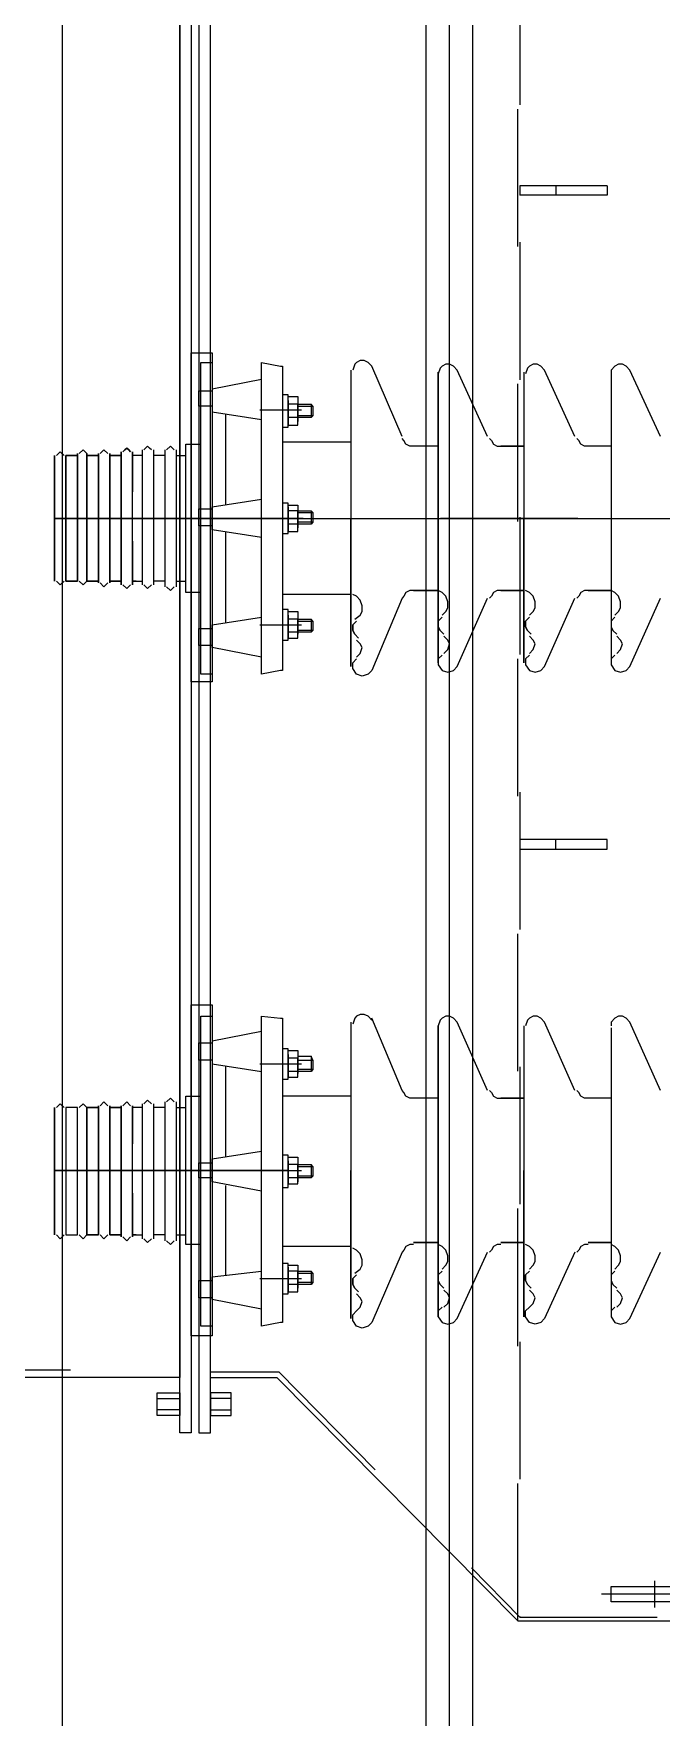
# Model space of a CAD drawing. Header units: metres. Extents: x 532250 to 532639, y 2673852 to 2674172.
# Drawn here: x 532451.636 to 532452.094, y 2674044.901 to 2674046.126 of the extents above; entities that cross this region are included whole.
import ezdxf

# ---------------------------------------------------------------- set-up
doc = ezdxf.new("R2010")
doc.units = ezdxf.units.M
doc.header["$MEASUREMENT"] = 0
for name, pattern in [('CENTER', [2, 1.25, -0.25, 0.25, -0.25]), ('CENTER2', [1.125, 0.75, -0.125, 0.125, -0.125]), ('PDF_IMPORT', [1, 0.8, -0.2])]:
    doc.linetypes.add(name, pattern=pattern)
doc.layers.add('IDT', color=7, linetype='Continuous')

# ---------------------------------------------------------------- blocks, each defined once
blk = doc.blocks.new('IDT')
at = {"layer": 'IDT', "color": 0, "lineweight": 25}
for p, q in [((15.2701, 9.6603), (15.2701, 14.3091)), ((14.9382, 12.7876), (14.5371, 12.7876)), ((15.1138, 12.6105), (14.9382, 12.7876)), ((14.8054, 12.7738), (14.8704, 12.7738)), ((14.8704, 12.7738), (14.8704, 12.7627)), ((14.8704, 12.7627), (14.8054, 12.7627)), ((15.1705, 12.6507), (15.1622, 12.6507)), ((15.1622, 12.6507), (15.1622, 11.3201)), ((15.1705, 11.3201), (15.1705, 12.6507)), ((15.1761, 12.6507), (15.1844, 12.6507)), ((15.1761, 11.3201), (15.1761, 12.6507)), ((15.1844, 12.6507), (15.1844, 11.3201)), ((15.1622, 12.6382), (15.147, 12.6382)), ((15.147, 12.6382), (15.147, 12.6216)), ((15.1622, 12.6216), (15.1622, 12.6382)), ((15.1844, 12.6382), (15.201, 12.6382)), ((15.1844, 12.6216), (15.1844, 12.6382)), ((15.201, 12.6382), (15.201, 12.6216)), ((15.147, 12.6216), (15.1622, 12.6216)), ((15.201, 12.6216), (15.1844, 12.6216)), ((15.1622, 12.6105), (15.1138, 12.6105)), ((15.1844, 12.6105), (15.3642, 12.6105)), ((15.1844, 11.3602), (15.1844, 12.6105)), ((14.8593, 12.5704), (14.8566, 12.5677)), ((14.8635, 12.5718), (14.8593, 12.5704)), ((14.8676, 12.5704), (14.8635, 12.5718)), ((14.8704, 12.5663), (14.8676, 12.5704)), ((14.9188, 12.5677), (14.9216, 12.5704)), ((14.9216, 12.5704), (14.9257, 12.5718)), ((14.9257, 12.5718), (14.9299, 12.5704)), ((14.9299, 12.5704), (14.9326, 12.5663)), ((14.9852, 12.5704), (14.9824, 12.5677)), ((14.9893, 12.5718), (14.9852, 12.5704)), ((14.9935, 12.5704), (14.9893, 12.5718)), ((14.9963, 12.5663), (14.9935, 12.5704)), ((15.0225, 12.5193), (15.0447, 12.5704)), ((15.0447, 12.5704), (15.0474, 12.5732)), ((15.0474, 12.5732), (15.0516, 12.5746)), ((15.0516, 12.5746), (15.0557, 12.5732)), ((15.0557, 12.5732), (15.0585, 12.5691)), ((15.1609, 12.3394), (15.1609, 12.5801)), ((15.1609, 12.5801), (15.1761, 12.5801)), ((15.1609, 12.3477), (15.1609, 12.5732)), ((15.1609, 12.5732), (15.1692, 12.5732)), ((15.1692, 12.5732), (15.1692, 12.3477)), ((15.1761, 12.5801), (15.1761, 12.3394)), ((14.8566, 12.5677), (14.8344, 12.5193)), ((14.8662, 12.5594), (14.8635, 12.5566)), ((14.8662, 12.558), (14.8662, 12.558)), ((14.8676, 12.5594), (14.8704, 12.5621)), ((14.8704, 12.5621), (14.8704, 12.5663)), ((14.8704, 12.4598), (14.8704, 12.5649)), ((14.8967, 12.5193), (14.9188, 12.5677)), ((14.9299, 12.5594), (14.9271, 12.5566)), ((14.9326, 12.5621), (14.9299, 12.5594)), ((14.9326, 12.5663), (14.9326, 12.5621)), ((14.934, 12.4598), (14.934, 12.5663)), ((14.934, 12.5663), (14.934, 12.4598)), ((14.9824, 12.5677), (14.9603, 12.5193)), ((14.9921, 12.5594), (14.9893, 12.5566)), ((14.9935, 12.5594), (14.9963, 12.5621)), ((14.9963, 12.4598), (14.9963, 12.5663)), ((14.9963, 12.5663), (14.9963, 12.4598)), ((14.9963, 12.5621), (14.9963, 12.5663)), ((15.053, 12.5594), (15.0516, 12.5552)), ((15.0557, 12.5621), (15.053, 12.5594)), ((15.0585, 12.5649), (15.0557, 12.5621)), ((15.0585, 12.5691), (15.0585, 12.5649)), ((15.0599, 12.4598), (15.0599, 12.5677)), ((15.0599, 12.5677), (15.0599, 12.4598)), ((14.8635, 12.5566), (14.8621, 12.5525)), ((14.8621, 12.5525), (14.8635, 12.5497)), ((14.8635, 12.5497), (14.8662, 12.5469)), ((14.869, 12.5428), (14.8662, 12.5455)), ((14.9271, 12.5566), (14.9257, 12.5525)), ((14.9257, 12.5525), (14.9271, 12.5497)), ((14.9271, 12.5497), (14.9299, 12.5469)), ((14.9285, 12.5455), (14.9313, 12.5428)), ((14.9313, 12.5428), (14.9285, 12.5455)), ((14.9893, 12.5566), (14.988, 12.5525)), ((14.988, 12.5525), (14.9893, 12.5497)), ((14.9893, 12.5497), (14.9921, 12.5469)), ((14.9921, 12.5455), (14.9949, 12.5428)), ((14.9949, 12.5428), (14.9921, 12.5455)), ((15.0516, 12.5552), (15.053, 12.5525)), ((15.053, 12.5525), (15.0557, 12.5497)), ((15.0544, 12.5483), (15.0571, 12.5455)), ((15.0571, 12.5455), (15.0544, 12.5483)), ((15.0571, 12.5455), (15.0585, 12.5428)), ((15.0585, 12.5428), (15.0571, 12.5455)), ((14.8676, 12.5331), (14.8704, 12.5359)), ((14.8704, 12.54), (14.869, 12.5428)), ((14.8704, 12.5359), (14.8704, 12.54)), ((14.9326, 12.5359), (14.9299, 12.5331)), ((14.9299, 12.5331), (14.9326, 12.5359)), ((14.9313, 12.5428), (14.9326, 12.54)), ((14.9326, 12.54), (14.9313, 12.5428)), ((14.9326, 12.54), (14.9326, 12.5359)), ((14.9326, 12.5359), (14.9326, 12.54)), ((14.9963, 12.5359), (14.9935, 12.5331)), ((14.9935, 12.5331), (14.9963, 12.5359)), ((14.9949, 12.5428), (14.9963, 12.54)), ((14.9963, 12.54), (14.9949, 12.5428)), ((14.9963, 12.54), (14.9963, 12.5359)), ((14.9963, 12.5359), (14.9963, 12.54)), ((15.0571, 12.5345), (15.053, 12.5317)), ((15.0585, 12.5386), (15.0557, 12.5359)), ((15.0557, 12.5359), (15.0585, 12.5386)), ((15.0585, 12.5428), (15.0585, 12.5386)), ((15.0585, 12.5386), (15.0585, 12.5428)), ((15.1512, 12.4708), (15.1512, 12.5359)), ((14.8649, 12.5289), (14.8635, 12.5262)), ((14.8635, 12.5262), (14.8635, 12.522)), ((14.8635, 12.522), (14.8649, 12.5179)), ((14.8676, 12.5317), (14.8649, 12.5289)), ((14.9271, 12.5289), (14.9257, 12.5262)), ((14.9257, 12.5262), (14.9257, 12.522)), ((14.9257, 12.522), (14.9271, 12.5179)), ((14.9299, 12.5317), (14.9271, 12.5289)), ((14.9907, 12.5289), (14.9893, 12.5262)), ((14.9893, 12.5262), (14.9893, 12.522)), ((14.9893, 12.522), (14.9907, 12.5179)), ((14.9935, 12.5317), (14.9907, 12.5289)), ((15.053, 12.5317), (15.0516, 12.5289)), ((15.0516, 12.5289), (15.0516, 12.5248)), ((15.0516, 12.5248), (15.053, 12.5206)), ((15.053, 12.5206), (15.0557, 12.5179)), ((14.8649, 12.5179), (14.8676, 12.5151)), ((14.8676, 12.5151), (14.8704, 12.5137)), ((14.887, 12.5123), (14.8704, 12.5123)), ((14.8704, 12.5123), (14.887, 12.5123)), ((14.887, 12.5137), (14.8898, 12.5137)), ((14.8898, 12.5137), (14.8925, 12.5151)), ((14.8925, 12.5151), (14.8939, 12.5179)), ((14.8939, 12.5179), (14.8953, 12.5193)), ((14.9271, 12.5179), (14.9299, 12.5151)), ((14.9299, 12.5151), (14.9326, 12.5137)), ((14.9506, 12.5123), (14.934, 12.5123)), ((14.934, 12.5123), (14.9506, 12.5123)), ((14.9506, 12.5137), (14.9534, 12.5137)), ((14.9534, 12.5137), (14.9561, 12.5151)), ((14.9561, 12.5151), (14.9575, 12.5179)), ((14.9575, 12.5179), (14.9589, 12.5193)), ((14.9907, 12.5179), (14.9935, 12.5151)), ((14.9935, 12.5151), (14.9963, 12.5137)), ((15.0142, 12.5123), (14.9963, 12.5123)), ((14.9963, 12.5123), (15.0142, 12.5123)), ((15.0142, 12.5137), (15.017, 12.5137)), ((15.017, 12.5137), (15.0198, 12.5151)), ((15.0198, 12.5151), (15.0212, 12.5179)), ((15.0212, 12.5179), (15.0225, 12.5193)), ((15.0557, 12.5179), (15.0585, 12.5165)), ((15.0599, 12.5151), (15.1097, 12.5151)), ((15.1692, 12.5137), (15.1802, 12.5137)), ((15.1802, 12.5137), (15.1802, 12.4058)), ((15.1871, 12.4598), (15.1871, 12.511)), ((15.1913, 12.5137), (15.1885, 12.511)), ((15.1941, 12.511), (15.1913, 12.5137)), ((15.1954, 12.4598), (15.1954, 12.511)), ((15.2037, 12.4598), (15.2037, 12.5096)), ((15.2079, 12.5123), (15.2051, 12.5096)), ((15.2106, 12.5096), (15.2079, 12.5123)), ((15.212, 12.4598), (15.212, 12.5096)), ((15.2189, 12.4764), (15.2189, 12.5082)), ((15.2189, 12.5082), (15.2189, 12.4598)), ((15.2203, 12.5082), (15.2231, 12.511)), ((15.2231, 12.511), (15.2203, 12.5082)), ((15.2231, 12.511), (15.2259, 12.5082)), ((15.2259, 12.5082), (15.2231, 12.511)), ((15.2272, 12.4598), (15.2272, 12.5082)), ((15.2272, 12.5082), (15.2272, 12.4598)), ((15.2369, 12.5068), (15.2397, 12.5096)), ((15.2397, 12.5096), (15.2369, 12.5068)), ((15.2397, 12.5096), (15.2425, 12.5068)), ((15.2425, 12.5068), (15.2397, 12.5096)), ((15.2521, 12.5068), (15.2549, 12.5096)), ((15.2549, 12.5096), (15.2521, 12.5068)), ((15.2549, 12.5096), (15.2577, 12.5068)), ((15.2577, 12.5068), (15.2549, 12.5096)), ((15.2687, 12.5068), (15.2715, 12.5096)), ((15.2715, 12.5096), (15.2687, 12.5068)), ((15.2715, 12.5096), (15.2743, 12.5068)), ((15.2743, 12.5068), (15.2715, 12.5096)), ((15.1871, 12.5068), (15.1802, 12.5068)), ((15.1954, 12.5068), (15.2037, 12.5068)), ((15.2189, 12.5068), (15.212, 12.5068)), ((15.2162, 12.5068), (15.2189, 12.5068)), ((15.2355, 12.5068), (15.2272, 12.5068)), ((15.2272, 12.5068), (15.2355, 12.5068)), ((15.2355, 12.4598), (15.2355, 12.5068)), ((15.2355, 12.5068), (15.2355, 12.4598)), ((15.2355, 12.4598), (15.2355, 12.5068)), ((15.2521, 12.5068), (15.2438, 12.5068)), ((15.2438, 12.5068), (15.2438, 12.4598)), ((15.2438, 12.4598), (15.2438, 12.5068)), ((15.2438, 12.5068), (15.2521, 12.5068)), ((15.2521, 12.4598), (15.2521, 12.5068)), ((15.2521, 12.5068), (15.2521, 12.4598)), ((15.2674, 12.5068), (15.2591, 12.5068)), ((15.2591, 12.5068), (15.2591, 12.4598)), ((15.2674, 12.5068), (15.2591, 12.5068)), ((15.2591, 12.5068), (15.2591, 12.4598)), ((15.2674, 12.4598), (15.2674, 12.5068)), ((15.2674, 12.4598), (15.2674, 12.5068)), ((15.2757, 12.4598), (15.2757, 12.5068)), ((15.2757, 12.5068), (15.2757, 12.4141)), ((15.2757, 12.4141), (15.2757, 12.5068)), ((15.2757, 12.5068), (15.2757, 12.4598)), ((14.8704, 12.356), (14.8704, 12.4598)), ((14.934, 12.3547), (14.934, 12.4598)), ((14.9963, 12.4598), (14.9963, 12.3547)), ((14.9963, 12.3547), (14.9963, 12.4598)), ((15.0599, 12.3519), (15.0599, 12.4598)), ((15.2757, 12.4598), (15.1802, 12.4598)), ((15.1802, 12.4598), (15.2757, 12.4598)), ((15.1871, 12.41), (15.1871, 12.4598)), ((15.1954, 12.41), (15.1954, 12.4598)), ((15.2037, 12.4114), (15.2037, 12.4598)), ((15.212, 12.4114), (15.212, 12.4598)), ((15.2189, 12.4598), (15.2189, 12.4128)), ((15.2272, 12.4598), (15.2272, 12.4128)), ((15.2272, 12.4128), (15.2272, 12.4598)), ((15.2355, 12.4128), (15.2355, 12.4598)), ((15.2355, 12.4598), (15.2355, 12.4128)), ((15.2355, 12.4128), (15.2355, 12.4598)), ((15.2438, 12.4598), (15.2438, 12.4128)), ((15.2438, 12.4128), (15.2438, 12.4598)), ((15.2521, 12.4598), (15.2521, 12.4141)), ((15.2521, 12.4141), (15.2521, 12.4598)), ((15.2591, 12.4598), (15.2591, 12.4141)), ((15.2591, 12.4598), (15.2591, 12.4141)), ((15.2674, 12.4141), (15.2674, 12.4598)), ((15.2674, 12.4141), (15.2674, 12.4598)), ((15.1512, 12.3837), (15.1512, 12.4501)), ((15.2189, 12.4128), (15.2189, 12.4404)), ((15.1871, 12.4141), (15.1802, 12.4141)), ((15.1954, 12.4141), (15.2037, 12.4141)), ((15.2051, 12.4114), (15.2079, 12.4086)), ((15.2079, 12.4086), (15.2106, 12.4114)), ((15.212, 12.4141), (15.2189, 12.4141)), ((15.2231, 12.41), (15.2203, 12.4128)), ((15.2203, 12.4128), (15.2231, 12.41)), ((15.2259, 12.4128), (15.2231, 12.41)), ((15.2231, 12.41), (15.2259, 12.4128)), ((15.2355, 12.4141), (15.2272, 12.4141)), ((15.2272, 12.4141), (15.2355, 12.4141)), ((15.2397, 12.41), (15.2369, 12.4128)), ((15.2369, 12.4128), (15.2397, 12.41)), ((15.2425, 12.4128), (15.2397, 12.41)), ((15.2397, 12.41), (15.2425, 12.4128)), ((15.2521, 12.4141), (15.2438, 12.4141)), ((15.2438, 12.4141), (15.2521, 12.4141)), ((15.2549, 12.4114), (15.2521, 12.4141)), ((15.2521, 12.4141), (15.2549, 12.4114)), ((15.2577, 12.4141), (15.2549, 12.4114)), ((15.2549, 12.4114), (15.2577, 12.4141)), ((15.2591, 12.4141), (15.2674, 12.4141)), ((15.2591, 12.4141), (15.2674, 12.4141)), ((15.2715, 12.4114), (15.2687, 12.4141)), ((15.2687, 12.4141), (15.2715, 12.4114)), ((15.2743, 12.4141), (15.2715, 12.4114)), ((15.2715, 12.4114), (15.2743, 12.4141)), ((14.8344, 12.4017), (14.8566, 12.3519)), ((14.8704, 12.4072), (14.887, 12.4072)), ((14.887, 12.4072), (14.8898, 12.4072)), ((14.8898, 12.4072), (14.8925, 12.4058)), ((14.8925, 12.4058), (14.8939, 12.4031)), ((14.8939, 12.4031), (14.8953, 12.4017)), ((14.8967, 12.4017), (14.9188, 12.3519)), ((14.9506, 12.4072), (14.934, 12.4072)), ((14.934, 12.4072), (14.9506, 12.4072)), ((14.9534, 12.4072), (14.9506, 12.4072)), ((14.9561, 12.4058), (14.9534, 12.4072)), ((14.9575, 12.4031), (14.9561, 12.4058)), ((14.9589, 12.4017), (14.9575, 12.4031)), ((14.9603, 12.4017), (14.9824, 12.3519)), ((14.9963, 12.4072), (15.0142, 12.4072)), ((15.0142, 12.4072), (15.017, 12.4072)), ((15.017, 12.4072), (15.0198, 12.4058)), ((15.0198, 12.4058), (15.0212, 12.4031)), ((15.0212, 12.4031), (15.0225, 12.4017)), ((15.0225, 12.4017), (15.0447, 12.3491)), ((15.0599, 12.4058), (15.1097, 12.4058)), ((15.1802, 12.4058), (15.1692, 12.4058)), ((15.1885, 12.41), (15.1913, 12.4072)), ((15.1913, 12.4072), (15.1941, 12.41)), ((14.8566, 12.3519), (14.8593, 12.3491)), ((14.8593, 12.3491), (14.8621, 12.3477)), ((14.8649, 12.3477), (14.8676, 12.3491)), ((14.8676, 12.3491), (14.8704, 12.3519)), ((14.8704, 12.3519), (14.8704, 12.3547)), ((14.9188, 12.3519), (14.9216, 12.3491)), ((14.9216, 12.3491), (14.9243, 12.3477)), ((14.9271, 12.3477), (14.9299, 12.3491)), ((14.9299, 12.3491), (14.9313, 12.3505)), ((14.9313, 12.3505), (14.9326, 12.3547)), ((14.9824, 12.3519), (14.9852, 12.3491)), ((14.9852, 12.3491), (14.988, 12.3477)), ((14.9907, 12.3477), (14.9935, 12.3491)), ((14.9935, 12.3491), (14.9949, 12.3505)), ((14.9949, 12.3505), (14.9963, 12.3547)), ((15.0447, 12.3505), (15.0474, 12.3477)), ((15.0557, 12.3477), (15.0571, 12.3491)), ((15.0571, 12.3491), (15.0585, 12.3533)), ((14.8621, 12.3477), (14.8649, 12.3477)), ((14.9243, 12.3477), (14.9271, 12.3477)), ((14.988, 12.3477), (14.9907, 12.3477)), ((15.0474, 12.3477), (15.0502, 12.3464)), ((15.0502, 12.3464), (15.053, 12.3464)), ((15.053, 12.3464), (15.0557, 12.3477)), ((15.1692, 12.3477), (15.1609, 12.3477)), ((15.1761, 12.3394), (15.1609, 12.3394)), ((15.1609, 11.865), (15.1609, 12.1043)), ((15.1609, 12.1043), (15.1761, 12.1043)), ((15.1761, 12.1043), (15.1761, 11.865)), ((14.8566, 12.0932), (14.8344, 12.0435)), ((14.8593, 12.096), (14.8566, 12.0932)), ((14.8635, 12.0974), (14.8593, 12.096)), ((14.8676, 12.096), (14.8635, 12.0974)), ((14.8704, 12.0919), (14.8676, 12.096)), ((14.8704, 12.0877), (14.8704, 12.0919)), ((14.9188, 12.0932), (14.8967, 12.0435)), ((14.9216, 12.096), (14.9188, 12.0932)), ((14.9257, 12.0974), (14.9216, 12.096)), ((14.9299, 12.096), (14.9257, 12.0974)), ((14.9326, 12.0919), (14.9299, 12.096)), ((14.9326, 12.0877), (14.9326, 12.0919)), ((14.9824, 12.0932), (14.9603, 12.0435)), ((14.9852, 12.096), (14.9824, 12.0932)), ((14.9893, 12.0974), (14.9852, 12.096)), ((14.9935, 12.096), (14.9893, 12.0974)), ((14.9963, 12.0919), (14.9935, 12.096)), ((14.9963, 12.0877), (14.9963, 12.0919)), ((15.0225, 12.0435), (15.0447, 12.096)), ((15.0447, 12.096), (15.0474, 12.0988)), ((15.0474, 12.0988), (15.0516, 12.1002)), ((15.0516, 12.1002), (15.0557, 12.0988)), ((15.0557, 12.0988), (15.0585, 12.0946)), ((15.0585, 12.0946), (15.0585, 12.0905)), ((15.0599, 11.9854), (15.0599, 12.0932)), ((15.0599, 12.0932), (15.0599, 11.9854)), ((15.1609, 11.8719), (15.1609, 12.0988)), ((15.1609, 12.0988), (15.1692, 12.0988)), ((15.1692, 12.0988), (15.1692, 11.8719)), ((14.8635, 12.0808), (14.8621, 12.0766)), ((14.8662, 12.0836), (14.8635, 12.0808)), ((14.8662, 12.0836), (14.8662, 12.0836)), ((14.8676, 12.0849), (14.8704, 12.0877)), ((14.8704, 11.9854), (14.8704, 12.0905)), ((14.9271, 12.0808), (14.9257, 12.0766)), ((14.9299, 12.0836), (14.9271, 12.0808)), ((14.9299, 12.0849), (14.9326, 12.0877)), ((14.934, 11.9854), (14.934, 12.0905)), ((14.934, 12.0905), (14.934, 11.9854)), ((14.9893, 12.0808), (14.988, 12.0766)), ((14.9921, 12.0836), (14.9893, 12.0808)), ((14.9935, 12.0849), (14.9963, 12.0877)), ((14.9963, 11.9854), (14.9963, 12.0905)), ((14.9963, 12.0905), (14.9963, 11.9854)), ((15.053, 12.0836), (15.0516, 12.0794)), ((15.0516, 12.0794), (15.053, 12.0766)), ((15.0557, 12.0863), (15.053, 12.0836)), ((15.0585, 12.0905), (15.0557, 12.0877)), ((14.8621, 12.0766), (14.8635, 12.0739)), ((14.8635, 12.0739), (14.8662, 12.0711)), ((14.869, 12.067), (14.8662, 12.0697)), ((14.9257, 12.0766), (14.9271, 12.0739)), ((14.9271, 12.0739), (14.9299, 12.0711)), ((14.9285, 12.0697), (14.9313, 12.067)), ((14.9313, 12.067), (14.9285, 12.0697)), ((14.988, 12.0766), (14.9893, 12.0739)), ((14.9893, 12.0739), (14.9921, 12.0711)), ((14.9921, 12.0697), (14.9949, 12.067)), ((14.9949, 12.067), (14.9921, 12.0697)), ((15.053, 12.0766), (15.0557, 12.0739)), ((15.0544, 12.0725), (15.0571, 12.0697)), ((15.0571, 12.0697), (15.0544, 12.0725)), ((15.0571, 12.0697), (15.0585, 12.067)), ((15.0585, 12.067), (15.0571, 12.0697)), ((14.8676, 12.0559), (14.8649, 12.0531)), ((14.8676, 12.0573), (14.8704, 12.0601)), ((14.8704, 12.0642), (14.869, 12.067)), ((14.8704, 12.0601), (14.8704, 12.0642)), ((14.9299, 12.0559), (14.9271, 12.0531)), ((14.9326, 12.0601), (14.9299, 12.0573)), ((14.9299, 12.0573), (14.9326, 12.0601)), ((14.9313, 12.067), (14.9326, 12.0642)), ((14.9326, 12.0642), (14.9313, 12.067)), ((14.9326, 12.0642), (14.9326, 12.0601)), ((14.9326, 12.0601), (14.9326, 12.0642)), ((14.9935, 12.0559), (14.9907, 12.0531)), ((14.9963, 12.0601), (14.9935, 12.0573)), ((14.9935, 12.0573), (14.9963, 12.0601)), ((14.9949, 12.067), (14.9963, 12.0642)), ((14.9963, 12.0642), (14.9949, 12.067)), ((14.9963, 12.0642), (14.9963, 12.0601)), ((14.9963, 12.0601), (14.9963, 12.0642)), ((15.053, 12.0559), (15.0516, 12.0531)), ((15.0571, 12.0587), (15.053, 12.0559)), ((15.0585, 12.0628), (15.0557, 12.0601)), ((15.0557, 12.0601), (15.0585, 12.0628)), ((15.0585, 12.067), (15.0585, 12.0628)), ((15.0585, 12.0628), (15.0585, 12.067)), ((15.1512, 11.995), (15.1512, 12.0614)), ((14.8649, 12.0531), (14.8635, 12.0504)), ((14.8635, 12.0504), (14.8635, 12.0462)), ((14.8635, 12.0462), (14.8649, 12.0421)), ((14.8939, 12.0421), (14.8953, 12.0435)), ((14.9271, 12.0531), (14.9257, 12.0504)), ((14.9257, 12.0504), (14.9257, 12.0462)), ((14.9257, 12.0462), (14.9271, 12.0421)), ((14.9575, 12.0421), (14.9589, 12.0435)), ((14.9907, 12.0531), (14.9893, 12.0504)), ((14.9893, 12.0504), (14.9893, 12.0462)), ((14.9893, 12.0462), (14.9907, 12.0421)), ((15.0212, 12.0421), (15.0225, 12.0435)), ((15.0516, 12.0531), (15.0516, 12.049)), ((15.0516, 12.049), (15.053, 12.0448)), ((15.053, 12.0448), (15.0557, 12.0421)), ((14.8649, 12.0421), (14.8676, 12.0393)), ((14.8676, 12.0393), (14.8704, 12.0379)), ((14.8704, 12.0379), (14.887, 12.0379)), ((14.887, 12.0379), (14.8704, 12.0379)), ((14.887, 12.0379), (14.8898, 12.0379)), ((14.8898, 12.0379), (14.8925, 12.0393)), ((14.8925, 12.0393), (14.8939, 12.0421)), ((14.9271, 12.0421), (14.9299, 12.0393)), ((14.9299, 12.0393), (14.9326, 12.0379)), ((14.9506, 12.0379), (14.934, 12.0379)), ((14.934, 12.0379), (14.9506, 12.0379)), ((14.9506, 12.0379), (14.9534, 12.0379)), ((14.9534, 12.0379), (14.9561, 12.0393)), ((14.9561, 12.0393), (14.9575, 12.0421)), ((14.9907, 12.0421), (14.9935, 12.0393)), ((14.9935, 12.0393), (14.9963, 12.0379)), ((14.9963, 12.0379), (15.0142, 12.0379)), ((15.0142, 12.0379), (14.9963, 12.0379)), ((15.0142, 12.0379), (15.017, 12.0379)), ((15.017, 12.0379), (15.0198, 12.0393)), ((15.0198, 12.0393), (15.0212, 12.0421)), ((15.0557, 12.0421), (15.0585, 12.0407)), ((15.0599, 12.0407), (15.1097, 12.0407)), ((15.1692, 12.0393), (15.1802, 12.0393)), ((15.1802, 12.0393), (15.1802, 11.9314)), ((15.1871, 12.031), (15.1802, 12.031)), ((15.1871, 11.9854), (15.1871, 12.0352)), ((15.1913, 12.0379), (15.1885, 12.0352)), ((15.1941, 12.0352), (15.1913, 12.0379)), ((15.1954, 11.9854), (15.1954, 12.0352)), ((15.1954, 12.031), (15.2037, 12.031)), ((15.2037, 11.9854), (15.2037, 12.0338)), ((15.2079, 12.0365), (15.2051, 12.0338)), ((15.2106, 12.0338), (15.2079, 12.0365)), ((15.212, 11.9854), (15.212, 12.0338)), ((15.2189, 12.031), (15.212, 12.031)), ((15.2162, 12.031), (15.2189, 12.031)), ((15.2189, 12.002), (15.2189, 12.0338)), ((15.2189, 12.0338), (15.2189, 11.9854)), ((15.2203, 12.0338), (15.2231, 12.0365)), ((15.2231, 12.0365), (15.2203, 12.0338)), ((15.2231, 12.0365), (15.2259, 12.0338)), ((15.2259, 12.0338), (15.2231, 12.0365)), ((15.2272, 11.9854), (15.2272, 12.0338)), ((15.2272, 12.0338), (15.2272, 11.9854)), ((15.2355, 12.031), (15.2272, 12.031)), ((15.2272, 12.031), (15.2355, 12.031)), ((15.2355, 11.9854), (15.2355, 12.0324)), ((15.2355, 12.0324), (15.2355, 11.9854)), ((15.2355, 11.9854), (15.2355, 12.0324)), ((15.2369, 12.0324), (15.2397, 12.0352)), ((15.2397, 12.0352), (15.2369, 12.0324)), ((15.2397, 12.0352), (15.2425, 12.0324)), ((15.2425, 12.0324), (15.2397, 12.0352)), ((15.2438, 11.9854), (15.2438, 12.0324)), ((15.2438, 12.0324), (15.2438, 11.9854)), ((15.2521, 12.031), (15.2438, 12.031)), ((15.2438, 12.031), (15.2521, 12.031)), ((15.2521, 12.031), (15.2549, 12.0338)), ((15.2549, 12.0338), (15.2521, 12.031)), ((15.2521, 11.9854), (15.2521, 12.031)), ((15.2521, 12.031), (15.2521, 11.9854)), ((15.2549, 12.0338), (15.2577, 12.031)), ((15.2577, 12.031), (15.2549, 12.0338)), ((15.2674, 12.031), (15.2591, 12.031)), ((15.2591, 12.031), (15.2591, 11.9854)), ((15.2591, 11.9854), (15.2591, 12.031)), ((15.2591, 12.031), (15.2674, 12.031)), ((15.2674, 11.9854), (15.2674, 12.031)), ((15.2674, 12.031), (15.2674, 11.9854)), ((15.2687, 12.031), (15.2715, 12.0338)), ((15.2715, 12.0338), (15.2687, 12.031)), ((15.2715, 12.0338), (15.2743, 12.031)), ((15.2743, 12.031), (15.2715, 12.0338)), ((15.2757, 11.9854), (15.2757, 12.031)), ((15.2757, 12.031), (15.2757, 11.9397)), ((15.2757, 11.9397), (15.2757, 12.031)), ((15.2757, 12.031), (15.2757, 11.9854)), ((14.8704, 11.8802), (14.8704, 11.9854)), ((14.934, 11.8789), (14.934, 11.9854)), ((14.9963, 11.9854), (14.9963, 11.8789)), ((14.9963, 11.8789), (14.9963, 11.9854)), ((15.0599, 11.8775), (15.0599, 11.9854)), ((15.2757, 11.9854), (15.1802, 11.9854)), ((15.1802, 11.9854), (15.2757, 11.9854)), ((15.1871, 11.9356), (15.1871, 11.9854)), ((15.1954, 11.9356), (15.1954, 11.9854)), ((15.2037, 11.9356), (15.2037, 11.9854)), ((15.212, 11.9356), (15.212, 11.9854)), ((15.2189, 11.9854), (15.2189, 11.937)), ((15.2272, 11.9854), (15.2272, 11.937)), ((15.2272, 11.937), (15.2272, 11.9854)), ((15.2355, 11.9854), (15.2355, 11.9383)), ((15.2355, 11.9383), (15.2355, 11.9854)), ((15.2355, 11.9383), (15.2355, 11.9854)), ((15.2438, 11.9854), (15.2438, 11.9383)), ((15.2438, 11.9383), (15.2438, 11.9854)), ((15.2521, 11.9383), (15.2521, 11.9854)), ((15.2521, 11.9854), (15.2521, 11.9383)), ((15.2591, 11.9854), (15.2591, 11.9383)), ((15.2591, 11.9383), (15.2591, 11.9854)), ((15.2674, 11.9854), (15.2674, 11.9397)), ((15.2674, 11.9397), (15.2674, 11.9854)), ((15.1512, 11.9093), (15.1512, 11.9757)), ((15.2189, 11.937), (15.2189, 11.966)), ((14.8704, 11.9328), (14.887, 11.9328)), ((14.887, 11.9328), (14.8898, 11.9328)), ((14.8898, 11.9328), (14.8925, 11.9314)), ((14.9506, 11.9328), (14.934, 11.9328)), ((14.934, 11.9328), (14.9506, 11.9328)), ((14.9534, 11.9328), (14.9506, 11.9328)), ((14.9561, 11.9314), (14.9534, 11.9328)), ((14.9963, 11.9328), (15.0142, 11.9328)), ((15.0142, 11.9328), (15.017, 11.9328)), ((15.017, 11.9328), (15.0198, 11.9314)), ((15.1871, 11.9397), (15.1802, 11.9397)), ((15.1885, 11.9356), (15.1899, 11.9342)), ((15.1899, 11.9342), (15.1913, 11.9328)), ((15.1913, 11.9328), (15.1941, 11.9356)), ((15.1954, 11.9397), (15.2037, 11.9397)), ((15.2051, 11.9356), (15.2065, 11.9342)), ((15.2065, 11.9342), (15.2079, 11.9328)), ((15.2079, 11.9328), (15.2106, 11.9356)), ((15.212, 11.9397), (15.2189, 11.9397)), ((15.2217, 11.9356), (15.2203, 11.937)), ((15.2203, 11.937), (15.2217, 11.9356)), ((15.2231, 11.9342), (15.2217, 11.9356)), ((15.2217, 11.9356), (15.2231, 11.9342)), ((15.2245, 11.9356), (15.2231, 11.9342)), ((15.2231, 11.9342), (15.2245, 11.9356)), ((15.2259, 11.937), (15.2245, 11.9356)), ((15.2245, 11.9356), (15.2259, 11.937)), ((15.2355, 11.9397), (15.2272, 11.9397)), ((15.2272, 11.9397), (15.2355, 11.9397)), ((15.2397, 11.9356), (15.2369, 11.9383)), ((15.2369, 11.9383), (15.2397, 11.9356)), ((15.2425, 11.9383), (15.2397, 11.9356)), ((15.2397, 11.9356), (15.2425, 11.9383)), ((15.2521, 11.9397), (15.2438, 11.9397)), ((15.2438, 11.9397), (15.2521, 11.9397)), ((15.2549, 11.9356), (15.2521, 11.9383)), ((15.2521, 11.9383), (15.2549, 11.9356)), ((15.2577, 11.9383), (15.2549, 11.9356)), ((15.2549, 11.9356), (15.2577, 11.9383)), ((15.2674, 11.9397), (15.2591, 11.9397)), ((15.2591, 11.9397), (15.2674, 11.9397)), ((15.2715, 11.937), (15.2687, 11.9397)), ((15.2687, 11.9397), (15.2715, 11.937)), ((15.2743, 11.9397), (15.2715, 11.937)), ((15.2715, 11.937), (15.2743, 11.9397)), ((14.8344, 11.9259), (14.8566, 11.8775)), ((14.8925, 11.9314), (14.8939, 11.9287)), ((14.8939, 11.9287), (14.8953, 11.9273)), ((14.8967, 11.9259), (14.9188, 11.8775)), ((14.9575, 11.9287), (14.9561, 11.9314)), ((14.9589, 11.9273), (14.9575, 11.9287)), ((14.9603, 11.9259), (14.9824, 11.8775)), ((15.0198, 11.9314), (15.0212, 11.9287)), ((15.0212, 11.9287), (15.0225, 11.9273)), ((15.0225, 11.9259), (15.0447, 11.8747)), ((15.0599, 11.93), (15.1097, 11.93)), ((15.1802, 11.9314), (15.1692, 11.9314)), ((14.8566, 11.8775), (14.8593, 11.8747)), ((14.8593, 11.8747), (14.8621, 11.8733)), ((14.8621, 11.8733), (14.8649, 11.8733)), ((14.8649, 11.8733), (14.8676, 11.8747)), ((14.8676, 11.8747), (14.8704, 11.8775)), ((14.8704, 11.8775), (14.8704, 11.8802)), ((14.9188, 11.8775), (14.9216, 11.8747)), ((14.9216, 11.8747), (14.9243, 11.8733)), ((14.9243, 11.8733), (14.9271, 11.8733)), ((14.9271, 11.8733), (14.9299, 11.8747)), ((14.9299, 11.8747), (14.9313, 11.8761)), ((14.9313, 11.8761), (14.9326, 11.8802)), ((14.9824, 11.8775), (14.9852, 11.8747)), ((14.9852, 11.8747), (14.988, 11.8733)), ((14.988, 11.8733), (14.9907, 11.8733)), ((14.9907, 11.8733), (14.9935, 11.8747)), ((14.9935, 11.8747), (14.9949, 11.8761)), ((14.9949, 11.8761), (14.9963, 11.8802)), ((15.0447, 11.8747), (15.0474, 11.8719)), ((15.0474, 11.8719), (15.0502, 11.8706)), ((15.053, 11.8706), (15.0557, 11.8719)), ((15.0557, 11.8719), (15.0571, 11.8733)), ((15.0571, 11.8733), (15.0585, 11.8775)), ((15.1692, 11.8719), (15.1609, 11.8719)), ((15.0502, 11.8706), (15.053, 11.8706)), ((15.1761, 11.865), (15.1609, 11.865))]:
    blk.add_line(p, q, dxfattribs=at)
at = {"layer": 'IDT', "color": 0, "lineweight": 0}
for p, q in [((14.971, 14.2302), (14.971, 10.3606)), ((14.971, 14.2302), (14.971, 10.3606)), ((15.005, 13.1036), (15.005, 10.3606)), ((15.005, 13.1036), (15.005, 10.3606))]:
    blk.add_line(p, q, dxfattribs=at)
at = {"layer": 'IDT', "color": 0, "linetype": 'CENTER2', "lineweight": 0, "ltscale": 500}
blk.add_line((14.988, 14.2302), (14.988, 10.3606), dxfattribs=at)
blk.add_line((14.988, 14.2302), (14.988, 10.3606), dxfattribs=at)
at = {"layer": 'IDT', "color": 0, "linetype": 'PDF_IMPORT', "lineweight": 13, "ltscale": 0.03}
for p, q in [((14.9368, 12.7848), (14.5371, 12.7848)), ((15.1124, 12.6064), (14.9368, 12.7848)), ((15.1622, 12.6064), (15.1124, 12.6064))]:
    blk.add_line(p, q, dxfattribs=at)
at = {"layer": 'IDT', "color": 0, "lineweight": 13}
for p, q in [((14.8386, 12.7779), (14.8386, 12.7585)), ((14.7999, 12.7682), (14.8773, 12.7682)), ((15.1622, 12.6341), (15.147, 12.6341)), ((15.147, 12.6341), (15.147, 12.6258)), ((15.1622, 12.6258), (15.1622, 12.6341)), ((15.1844, 12.6341), (15.201, 12.6341)), ((15.1844, 12.6258), (15.1844, 12.6341)), ((15.201, 12.6341), (15.201, 12.6258)), ((15.147, 12.6258), (15.1622, 12.6258)), ((15.201, 12.6258), (15.1844, 12.6258)), ((15.1097, 12.5691), (15.1097, 12.5704)), ((15.1097, 12.5704), (15.1111, 12.5704)), ((15.1111, 12.5704), (15.1249, 12.5732)), ((15.1249, 12.5732), (15.1249, 12.5704)), ((15.1249, 12.5704), (15.1249, 12.3505)), ((15.1097, 12.3519), (15.1097, 12.5691)), ((15.1249, 12.5608), (15.1609, 12.5538)), ((15.1055, 12.5483), (15.0986, 12.5483)), ((15.0986, 12.5483), (15.0986, 12.5428)), ((15.0986, 12.5303), (15.0986, 12.5455)), ((15.1097, 12.5497), (15.1055, 12.5497)), ((15.1055, 12.5497), (15.1055, 12.5276)), ((15.1055, 12.5428), (15.1055, 12.5483)), ((15.1055, 12.5303), (15.1055, 12.5455)), ((15.1097, 12.5276), (15.1097, 12.5497)), ((15.1609, 12.5538), (15.1609, 12.5372)), ((15.1609, 12.5525), (15.1705, 12.5525)), ((15.1609, 12.54), (15.1609, 12.5525)), ((15.1705, 12.5525), (15.1705, 12.54)), ((15.0875, 12.5414), (15.0889, 12.5428)), ((15.0875, 12.5345), (15.0875, 12.5414)), ((15.0875, 12.5414), (15.0986, 12.5414)), ((15.0875, 12.5345), (15.0889, 12.5331)), ((15.0986, 12.5345), (15.0875, 12.5345)), ((15.0889, 12.5331), (15.0889, 12.5428)), ((15.0889, 12.5428), (15.0986, 12.5428)), ((15.0986, 12.5331), (15.0889, 12.5331)), ((15.1263, 12.5386), (15.0958, 12.5386)), ((15.0986, 12.5428), (15.0986, 12.5331)), ((15.0986, 12.5428), (15.1055, 12.5428)), ((15.0986, 12.5331), (15.1055, 12.5331)), ((15.0986, 12.5289), (15.0986, 12.5331)), ((15.1055, 12.5331), (15.1055, 12.5428)), ((15.1055, 12.5331), (15.1055, 12.5289)), ((15.1609, 12.5372), (15.1249, 12.5331)), ((15.1705, 12.54), (15.1609, 12.54)), ((15.1055, 12.5289), (15.0986, 12.5289)), ((15.1055, 12.5276), (15.1097, 12.5276)), ((15.1097, 12.4722), (15.1055, 12.4722)), ((15.1055, 12.4722), (15.1055, 12.4487)), ((15.1097, 12.4487), (15.1097, 12.4722)), ((15.1249, 12.475), (15.1609, 12.4681)), ((15.0875, 12.4639), (15.0889, 12.4653)), ((15.0875, 12.457), (15.0875, 12.4639)), ((15.0875, 12.4639), (15.0986, 12.4639)), ((15.0889, 12.4556), (15.0889, 12.4653)), ((15.0889, 12.4653), (15.0986, 12.4653)), ((15.1263, 12.4598), (15.0958, 12.4598)), ((15.1055, 12.4695), (15.0986, 12.4695)), ((15.0986, 12.4695), (15.0986, 12.4653)), ((15.0986, 12.4529), (15.0986, 12.4681)), ((15.0986, 12.4653), (15.0986, 12.4556)), ((15.0986, 12.4653), (15.1055, 12.4653)), ((15.1055, 12.4653), (15.1055, 12.4695)), ((15.1055, 12.4529), (15.1055, 12.4681)), ((15.1055, 12.4556), (15.1055, 12.4653)), ((15.1055, 12.4598), (15.2591, 12.4598)), ((15.2591, 12.4598), (15.1055, 12.4598)), ((15.2674, 12.4598), (15.1138, 12.4598)), ((15.1609, 12.4681), (15.1609, 12.4515)), ((15.1609, 12.4653), (15.1705, 12.4653)), ((15.1609, 12.4542), (15.1609, 12.4653)), ((15.1705, 12.4653), (15.1705, 12.4542)), ((15.0875, 12.457), (15.0889, 12.4556)), ((15.0986, 12.457), (15.0875, 12.457)), ((15.0986, 12.4556), (15.0889, 12.4556)), ((15.0986, 12.4556), (15.1055, 12.4556)), ((15.0986, 12.4501), (15.0986, 12.4556)), ((15.1055, 12.4501), (15.0986, 12.4501)), ((15.1055, 12.4556), (15.1055, 12.4501)), ((15.1055, 12.4487), (15.1097, 12.4487)), ((15.1609, 12.4515), (15.1249, 12.4459)), ((15.1705, 12.4542), (15.1609, 12.4542)), ((15.0875, 12.3865), (15.0889, 12.3879)), ((15.0875, 12.3796), (15.0875, 12.3865)), ((15.0875, 12.3865), (15.0986, 12.3865)), ((15.0889, 12.3768), (15.0889, 12.3879)), ((15.0889, 12.3879), (15.0986, 12.3879)), ((15.1055, 12.392), (15.0986, 12.392)), ((15.0986, 12.392), (15.0986, 12.3879)), ((15.0986, 12.3754), (15.0986, 12.3892)), ((15.0986, 12.3879), (15.0986, 12.3782)), ((15.0986, 12.3879), (15.1055, 12.3879)), ((15.1097, 12.3934), (15.1055, 12.3934)), ((15.1055, 12.3934), (15.1055, 12.3713)), ((15.1055, 12.3879), (15.1055, 12.392)), ((15.1055, 12.3754), (15.1055, 12.3892)), ((15.1055, 12.3782), (15.1055, 12.3879)), ((15.1097, 12.3713), (15.1097, 12.3934)), ((15.1609, 12.3823), (15.1249, 12.3879)), ((15.0875, 12.3796), (15.0889, 12.3768)), ((15.0986, 12.3796), (15.0875, 12.3796)), ((15.0986, 12.3768), (15.0889, 12.3768)), ((15.1263, 12.3823), (15.0958, 12.3823)), ((15.0986, 12.3782), (15.1055, 12.3782)), ((15.0986, 12.3726), (15.0986, 12.3782)), ((15.1055, 12.3782), (15.1055, 12.3726)), ((15.1609, 12.3657), (15.1609, 12.3823)), ((15.1609, 12.3796), (15.1705, 12.3796)), ((15.1609, 12.3671), (15.1609, 12.3796)), ((15.1705, 12.3796), (15.1705, 12.3671)), ((15.1055, 12.3726), (15.0986, 12.3726)), ((15.1055, 12.3713), (15.1097, 12.3713)), ((15.1249, 12.3588), (15.1609, 12.3657)), ((15.1705, 12.3671), (15.1609, 12.3671)), ((15.1097, 12.3491), (15.1097, 12.3519)), ((15.1111, 12.3491), (15.1097, 12.3491)), ((15.1249, 12.3477), (15.1111, 12.3491)), ((15.1249, 12.3505), (15.1249, 12.3477)), ((14.9368, 12.226), (14.8732, 12.226)), ((14.8732, 12.226), (14.8732, 12.2191)), ((14.8732, 12.2191), (14.9368, 12.2191)), ((14.9105, 12.226), (14.9105, 12.2191)), ((14.9368, 12.2191), (14.9368, 12.226)), ((15.1097, 12.0946), (15.1097, 12.096)), ((15.1097, 12.096), (15.1111, 12.096)), ((15.1097, 11.8761), (15.1097, 12.0946)), ((15.1111, 12.096), (15.1249, 12.0988)), ((15.1249, 12.0988), (15.1249, 12.0946)), ((15.1249, 12.0946), (15.1249, 11.8747)), ((15.1249, 12.0863), (15.1609, 12.0794)), ((15.1609, 12.0794), (15.1609, 12.0628)), ((15.0875, 12.067), (15.0889, 12.0683)), ((15.0889, 12.0587), (15.0889, 12.0683)), ((15.0889, 12.0683), (15.0986, 12.0683)), ((15.1055, 12.0725), (15.0986, 12.0725)), ((15.0986, 12.0725), (15.0986, 12.0683)), ((15.0986, 12.0559), (15.0986, 12.0697)), ((15.0986, 12.0683), (15.0986, 12.0587)), ((15.0986, 12.0683), (15.1055, 12.0683)), ((15.1097, 12.0739), (15.1055, 12.0739)), ((15.1055, 12.0739), (15.1055, 12.0518)), ((15.1055, 12.0683), (15.1055, 12.0725)), ((15.1055, 12.0559), (15.1055, 12.0697)), ((15.1055, 12.0587), (15.1055, 12.0683)), ((15.1097, 12.0518), (15.1097, 12.0739)), ((15.1609, 12.078), (15.1705, 12.078)), ((15.1609, 12.0656), (15.1609, 12.078)), ((15.1705, 12.078), (15.1705, 12.0656)), ((15.0875, 12.0601), (15.0875, 12.067)), ((15.0875, 12.067), (15.0986, 12.067)), ((15.0875, 12.0601), (15.0889, 12.0587)), ((15.0986, 12.0601), (15.0875, 12.0601)), ((15.0986, 12.0587), (15.0889, 12.0587)), ((15.1263, 12.0628), (15.0958, 12.0628)), ((15.0986, 12.0587), (15.1055, 12.0587)), ((15.0986, 12.0531), (15.0986, 12.0587)), ((15.1055, 12.0587), (15.1055, 12.0531)), ((15.1609, 12.0628), (15.1249, 12.0573)), ((15.1705, 12.0656), (15.1609, 12.0656)), ((15.1055, 12.0531), (15.0986, 12.0531)), ((15.1055, 12.0518), (15.1097, 12.0518)), ((15.1055, 11.995), (15.0986, 11.995)), ((15.0986, 11.995), (15.0986, 11.9895)), ((15.1097, 11.9964), (15.1055, 11.9964)), ((15.1055, 11.9964), (15.1055, 11.9743)), ((15.1055, 11.9895), (15.1055, 11.995)), ((15.1097, 11.9743), (15.1097, 11.9964)), ((15.1249, 11.9992), (15.1609, 11.9937)), ((15.1609, 11.9937), (15.1609, 11.9771)), ((15.2065, 11.9854), (13.8455, 11.9854)), ((15.0875, 11.9881), (15.0889, 11.9895)), ((15.0875, 11.9812), (15.0875, 11.9881)), ((15.0875, 11.9881), (15.0986, 11.9881)), ((15.0889, 11.9798), (15.0889, 11.9895)), ((15.0889, 11.9895), (15.0986, 11.9895)), ((15.1263, 11.9854), (15.0958, 11.9854)), ((15.0986, 11.9771), (15.0986, 11.9923)), ((15.0986, 11.9895), (15.0986, 11.9798)), ((15.0986, 11.9895), (15.1055, 11.9895)), ((15.1055, 11.9771), (15.1055, 11.9923)), ((15.1055, 11.9798), (15.1055, 11.9895)), ((15.1055, 11.9854), (15.2591, 11.9854)), ((15.2591, 11.9854), (15.1055, 11.9854)), ((15.2674, 11.9854), (15.1138, 11.9854)), ((15.1609, 11.9909), (15.1705, 11.9909)), ((15.1609, 11.9784), (15.1609, 11.9909)), ((15.1705, 11.9909), (15.1705, 11.9784)), ((15.0875, 11.9812), (15.0889, 11.9798)), ((15.0986, 11.9812), (15.0875, 11.9812)), ((15.0986, 11.9798), (15.0889, 11.9798)), ((15.0986, 11.9798), (15.1055, 11.9798)), ((15.0986, 11.9757), (15.0986, 11.9798)), ((15.1055, 11.9757), (15.0986, 11.9757)), ((15.1055, 11.9798), (15.1055, 11.9757)), ((15.1055, 11.9743), (15.1097, 11.9743)), ((15.1609, 11.9771), (15.1249, 11.9715)), ((15.1705, 11.9784), (15.1609, 11.9784)), ((15.0875, 11.9107), (15.0889, 11.9121)), ((15.0875, 11.9038), (15.0875, 11.9107)), ((15.0875, 11.9107), (15.0986, 11.9107)), ((15.0889, 11.9024), (15.0889, 11.9121)), ((15.0889, 11.9121), (15.0986, 11.9121)), ((15.1055, 11.9176), (15.0986, 11.9176)), ((15.0986, 11.9176), (15.0986, 11.9121)), ((15.0986, 11.8996), (15.0986, 11.9148)), ((15.0986, 11.9121), (15.0986, 11.9024)), ((15.0986, 11.9121), (15.1055, 11.9121)), ((15.1097, 11.919), (15.1055, 11.919)), ((15.1055, 11.919), (15.1055, 11.8955)), ((15.1055, 11.9121), (15.1055, 11.9176)), ((15.1055, 11.8996), (15.1055, 11.9148)), ((15.1055, 11.9024), (15.1055, 11.9121)), ((15.1097, 11.8955), (15.1097, 11.919)), ((15.1609, 11.9079), (15.1249, 11.9134)), ((15.1609, 11.8913), (15.1609, 11.9079)), ((15.0875, 11.9038), (15.0889, 11.9024)), ((15.0986, 11.9038), (15.0875, 11.9038)), ((15.0986, 11.9024), (15.0889, 11.9024)), ((15.1263, 11.9065), (15.0958, 11.9065)), ((15.0986, 11.9024), (15.1055, 11.9024)), ((15.0986, 11.8968), (15.0986, 11.9024)), ((15.1055, 11.8968), (15.0986, 11.8968)), ((15.1055, 11.9024), (15.1055, 11.8968)), ((15.1609, 11.9038), (15.1705, 11.9038)), ((15.1609, 11.8927), (15.1609, 11.9038)), ((15.1705, 11.9038), (15.1705, 11.8927)), ((15.1055, 11.8955), (15.1097, 11.8955)), ((15.1249, 11.8844), (15.1609, 11.8913)), ((15.1705, 11.8927), (15.1609, 11.8927)), ((15.1097, 11.8747), (15.1097, 11.8761)), ((15.1111, 11.8747), (15.1097, 11.8747)), ((15.1249, 11.8719), (15.1111, 11.8747)), ((15.1249, 11.8747), (15.1249, 11.8719)), ((14.8732, 11.7433), (14.8732, 11.7502)), ((14.9105, 11.7433), (14.9105, 11.7502)), ((14.9368, 11.7433), (14.9368, 11.7502))]:
    blk.add_line(p, q, dxfattribs=at)
at = {"layer": 'IDT', "color": 0, "linetype": 'PDF_IMPORT', "lineweight": 13, "ltscale": 0.0125}
for p, q in [((14.9368, 11.1845), (14.9368, 12.7848)), ((14.9382, 12.7876), (14.9382, 11.1818)), ((14.8732, 11.7502), (14.9368, 11.7502)), ((14.8732, 11.7433), (14.9368, 11.7433))]:
    blk.add_line(p, q, dxfattribs=at)
at = {"layer": 'IDT', "color": 0, "linetype": 'PDF_IMPORT', "lineweight": 13, "ltscale": 0.014167}
for p, q in [((15.3642, 12.605), (15.1844, 12.605)), ((15.1844, 12.605), (15.1844, 12.1112)), ((15.1844, 11.8581), (15.1844, 11.3643))]:
    blk.add_line(p, q, dxfattribs=at)
at = {"layer": 'IDT', "color": 8, "linetype": 'CENTER', "ltscale": 0.1}
blk.add_line((12.5447, 11.9854), (27.1642, 11.9854), dxfattribs=at)

msp = doc.modelspace()

# ---------------------------------------------------------------- block references
at = {"layer": 'IDT', "color": 8, "rotation": 180}
msp.add_blockref('IDT', (532466.9273, 2674057.7589), dxfattribs=at)

doc.saveas('drawing.dxf')
